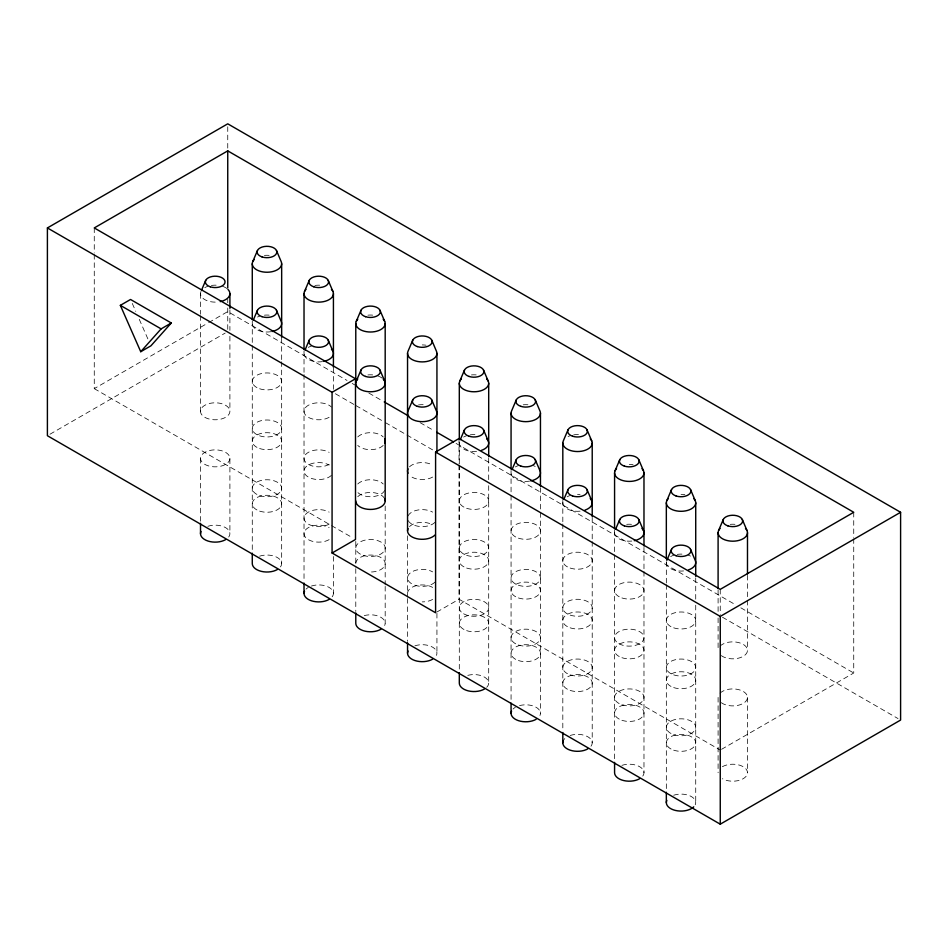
<?xml version="1.0" encoding="UTF-8"?>
<svg xmlns="http://www.w3.org/2000/svg" width="948" height="948" viewBox="0 0 948 948"><rect width="100%" height="100%" fill="white"/><g stroke="black" fill="none" stroke-linecap="round" stroke-linejoin="round"><path stroke-width="0.71" stroke-dasharray="4.74 3.56" d="M94.267 254.479L94.267 388.644L207.399 323.327M208.667 322.593L227.745 311.584L347.039 380.468M49.96 434.231L225.186 333.068M436.827 612.053L459.022 599.231L720.255 750.058M721.535 749.323L853.733 672.997L853.733 538.831M352.17 383.43L354.73 384.912M368.843 393.053L382.956 401.205M420.154 422.678L434.267 430.83M456.071 443.415L735.719 604.871M740.85 607.834L853.733 672.997M335.402 393.74L354.623 404.843M355.903 405.578L384.094 421.86M385.386 422.607L435.369 451.461M722.447 617.207L898.04 718.584M94.267 388.644L352.94 537.99M132.282 303.443L135.777 311.382M139.273 319.334L148.587 340.522M853.733 512.287L853.733 537.362M747.486 575.353L747.486 598.887M747.486 600.357L747.486 650.352M747.486 697.42L747.486 772.715M720.255 589.348L720.255 614.423M718.098 590.059L718.098 612.124M718.098 618.001L718.098 650.352M718.098 697.42L718.098 772.715M695.725 577.83L695.725 599.883M695.725 605.239L695.725 802.589M666.337 561.643L666.337 583.707M666.337 584.643L666.337 790.786M643.976 547.411L643.976 569.997M643.976 571.466L643.976 772.715M614.577 530.299L614.577 553.822M614.577 554.77L614.577 760.9M592.216 517.525L592.216 541.059M592.216 541.592L592.216 742.829M562.816 500.414L562.816 522.466M562.816 523.936L562.816 729.545M540.455 487.651L540.455 511.173M540.455 512.643L540.455 713.299M511.067 470.528L511.067 701.662M488.694 458.299L488.694 480.352M488.694 485.708L488.694 683.058M459.306 442.112L459.306 463.643M459.306 465.113L459.306 671.255M459.022 438.533L459.022 463.596M459.022 465.065L459.022 599.231M436.933 613.32L436.933 653.184M407.545 535.833L407.545 597.074M407.545 598.555L407.545 641.369M385.184 505.948L385.184 584.916M385.184 586.385L385.184 623.298M355.784 541.391L355.784 567.2M355.784 568.67L355.784 611.484M333.423 368.12L333.423 389.237M333.423 556.5L333.423 593.412M304.024 350.997L304.024 373.998M304.024 374.531L304.024 581.598M281.663 338.235L281.663 360.821M281.663 361.769L281.663 563.527M252.275 321.111L252.275 344.112M252.275 345.582L252.275 551.724M229.902 309.818L229.902 330.414M229.902 336.291L229.902 411.29A14.694 8.485 0 0 1 207.861 418.649A14.694 8.485 0 0 1 207.861 403.943A14.694 8.485 0 0 1 229.902 411.29M229.902 458.358A14.694 8.485 0 0 1 207.861 465.705A14.694 8.485 0 0 1 207.861 451.011A14.694 8.485 0 0 1 229.902 458.358L229.902 533.653M227.745 126.771L227.745 148.872M227.745 299.177L227.745 302.744M227.745 308.017L227.745 330.117M200.514 293.643L200.514 314.238M200.514 315.708L200.514 411.29M200.514 458.358L200.514 521.838M94.267 227.935L94.267 252.998M434.966 582.131A14.694 8.485 0 0 1 413.814 584.833A14.694 8.485 0 0 1 410.982 572.426A14.694 8.485 0 0 1 432.632 571.881M434.966 522.36A14.694 8.485 0 0 1 420.32 526.531A14.694 8.485 0 0 1 408.043 520.31M408.043 515.925A14.694 8.485 0 0 1 432.632 512.121M384.675 490.436A14.694 8.485 0 0 1 372.398 496.645A14.694 8.485 0 0 1 357.751 492.474M357.751 483.99A14.694 8.485 0 0 1 383.205 483.99M329.122 524.114A14.694 8.485 0 0 1 308.337 524.114A14.694 8.485 0 0 1 308.337 512.121A14.694 8.485 0 0 1 329.122 512.121M329.122 464.354A14.694 8.485 0 0 1 308.337 464.354A14.694 8.485 0 0 1 308.337 452.35A14.694 8.485 0 0 1 329.122 452.35M720.065 693.166A14.694 8.485 0 0 1 742.237 690.914A14.694 8.485 0 0 1 742.237 703.914A14.694 8.485 0 0 1 720.065 701.662M207.861 526.306A14.694 8.485 0 0 1 225.6 527.645A14.694 8.485 0 0 1 227.935 537.895M259.622 556.18A14.694 8.485 0 0 1 277.361 557.531A14.694 8.485 0 0 1 279.696 567.781M329.122 539.649A14.694 8.485 0 0 1 308.337 539.649A14.694 8.485 0 0 1 308.337 527.645A14.694 8.485 0 0 1 329.122 527.645M311.371 586.065A14.694 8.485 0 0 1 329.122 587.416A14.694 8.485 0 0 1 331.456 597.655M305.991 589.17A14.694 8.485 0 0 1 308.337 587.416M355.784 563.527A14.694 8.485 0 0 1 371.343 555.066A14.694 8.485 0 0 1 385.078 564.522A14.694 8.485 0 0 1 367.931 571.893M364.269 615.608A14.694 8.485 0 0 1 379.935 616.793A14.694 8.485 0 0 1 384.675 625.49M432.632 599.42A14.694 8.485 0 0 1 422.239 601.897M407.545 593.412A14.694 8.485 0 0 1 416.622 585.58A14.694 8.485 0 0 1 432.632 587.416M414.892 645.837A14.694 8.485 0 0 1 431.186 646.453A14.694 8.485 0 0 1 436.436 655.376M467.791 675.367A14.694 8.485 0 0 1 484.831 677.334A14.694 8.485 0 0 1 486.727 687.3M519.54 705.608A14.694 8.485 0 0 1 535.205 706.793A14.694 8.485 0 0 1 539.957 715.491M513.034 709.057A14.694 8.485 0 0 1 515.368 707.303M570.163 735.482A14.694 8.485 0 0 1 587.914 736.833A14.694 8.485 0 0 1 590.249 747.071M563.325 740.637A14.694 8.485 0 0 1 564.795 738.587M621.924 765.356A14.694 8.485 0 0 1 639.663 766.707A14.694 8.485 0 0 1 642.009 776.957M673.684 795.242A14.694 8.485 0 0 1 689.978 795.858A14.694 8.485 0 0 1 695.228 804.793M722.4 766.707A14.694 8.485 0 0 1 743.185 766.707A14.694 8.485 0 0 1 743.185 778.711A14.694 8.485 0 0 1 722.4 778.711M264.409 255.403A14.694 8.485 0 0 1 270.773 255.569M215.208 302.128A14.694 8.485 0 0 1 201.012 291.451M204.815 287.647A14.694 8.485 0 0 1 207.861 286.296M211.404 285.455A14.694 8.485 0 0 1 219.012 285.455M222.555 286.296A14.694 8.485 0 0 1 227.935 289.401M720.065 646.109A14.694 8.485 0 0 1 742.237 643.858A14.694 8.485 0 0 1 742.237 656.857A14.694 8.485 0 0 1 720.065 654.594M730.233 524.351A14.694 8.485 0 0 1 736.596 524.505M683.591 570.945A14.694 8.485 0 0 1 666.835 560.386M670.639 556.583A14.694 8.485 0 0 1 673.684 555.244M677.228 554.39A14.694 8.485 0 0 1 684.835 554.39M688.378 555.244A14.694 8.485 0 0 1 690.488 556.085M329.122 417.298A14.694 8.485 0 0 1 307.46 416.753A14.694 8.485 0 0 1 310.292 404.346A14.694 8.485 0 0 1 331.456 407.048M314.926 285.455A14.694 8.485 0 0 1 322.533 285.455M270.773 331.729A14.694 8.485 0 0 1 252.772 321.336M257.512 317.023A14.694 8.485 0 0 1 259.622 316.182M264.409 315.174A14.694 8.485 0 0 1 269.516 315.174M383.205 445.418A14.694 8.485 0 0 1 357.751 445.418M357.751 436.933A14.694 8.485 0 0 1 383.205 436.933M367.931 315.174A14.694 8.485 0 0 1 374.282 315.329M331.456 475.304A14.694 8.485 0 0 1 310.292 478.005A14.694 8.485 0 0 1 307.46 465.61A14.694 8.485 0 0 1 329.122 465.065M322.533 361.603A14.694 8.485 0 0 1 304.533 351.21M308.337 347.406A14.694 8.485 0 0 1 311.371 346.067M432.632 477.057A14.694 8.485 0 0 1 409.512 475.304M409.512 466.819A14.694 8.485 0 0 1 432.632 465.065M422.239 344.93A14.694 8.485 0 0 1 426.043 345.214M357.751 496.705A14.694 8.485 0 0 1 372.398 492.533A14.694 8.485 0 0 1 384.675 498.743M367.931 374.934A14.694 8.485 0 0 1 373.038 374.934M377.837 375.941A14.694 8.485 0 0 1 383.205 379.046M471.44 374.934A14.694 8.485 0 0 1 477.804 375.1M409.512 526.578A14.694 8.485 0 0 1 432.632 524.825M418.435 404.974A14.694 8.485 0 0 1 424.799 404.82M681.031 494.335A14.694 8.485 0 0 1 684.835 494.631M631.83 541.059A14.694 8.485 0 0 1 615.074 530.513M626.723 524.351A14.694 8.485 0 0 1 631.83 524.351M629.271 464.461A14.694 8.485 0 0 1 633.074 464.745M580.069 511.173A14.694 8.485 0 0 1 563.325 500.627M567.129 496.823A14.694 8.485 0 0 1 570.163 495.472M577.522 494.335A14.694 8.485 0 0 1 580.069 494.465M568.065 436.554A14.694 8.485 0 0 1 570.163 435.713M573.718 434.859A14.694 8.485 0 0 1 581.325 434.859M529.565 481.134A14.694 8.485 0 0 1 511.565 470.741M515.368 466.937A14.694 8.485 0 0 1 518.414 465.587M533.108 465.587A14.694 8.485 0 0 1 535.205 466.44M523.201 404.82A14.694 8.485 0 0 1 529.565 404.974M476.56 451.414A14.694 8.485 0 0 1 459.804 440.867M463.608 437.064A14.694 8.485 0 0 1 466.653 435.713M470.196 434.859A14.694 8.485 0 0 1 477.804 434.859M518.414 538.168A14.694 8.485 0 0 0 540.455 530.821A14.694 8.485 0 0 0 518.414 523.474A14.694 8.485 0 0 0 518.414 538.168M463.608 613.771A14.694 8.485 0 0 0 488.196 609.967A14.694 8.485 0 0 0 470.196 599.574A14.694 8.485 0 0 0 463.608 613.771M518.414 585.236A14.694 8.485 0 0 0 540.455 577.889A14.694 8.485 0 0 0 518.414 570.53A14.694 8.485 0 0 0 518.414 585.236M466.653 555.35A14.694 8.485 0 0 0 488.694 548.003A14.694 8.485 0 0 0 466.653 540.656A14.694 8.485 0 0 0 466.653 555.35M363.131 555.35A14.694 8.485 0 0 0 385.184 548.003A14.694 8.485 0 0 0 363.131 540.656A14.694 8.485 0 0 0 363.131 555.35M259.622 495.591A14.694 8.485 0 0 0 281.663 488.232A14.694 8.485 0 0 0 259.622 480.885A14.694 8.485 0 0 0 259.622 495.591M259.622 435.819A14.694 8.485 0 0 0 281.663 428.472A14.694 8.485 0 0 0 259.622 421.125A14.694 8.485 0 0 0 259.622 435.819M518.414 644.995A14.694 8.485 0 0 0 540.455 637.649A14.694 8.485 0 0 0 518.414 630.302A14.694 8.485 0 0 0 518.414 644.995M570.163 615.11A14.694 8.485 0 0 0 592.216 607.763A14.694 8.485 0 0 0 570.163 600.416A14.694 8.485 0 0 0 570.163 615.11M618.878 643.645A14.694 8.485 0 0 0 643.467 639.841A14.694 8.485 0 0 0 625.467 629.448A14.694 8.485 0 0 0 618.878 643.645M570.163 674.881A14.694 8.485 0 0 0 592.216 667.534A14.694 8.485 0 0 0 570.163 660.187A14.694 8.485 0 0 0 570.163 674.881M621.924 704.767A14.694 8.485 0 0 0 643.976 697.42A14.694 8.485 0 0 0 621.924 690.061A14.694 8.485 0 0 0 621.924 704.767M673.684 674.881A14.694 8.485 0 0 0 695.725 667.534A14.694 8.485 0 0 0 673.684 660.187A14.694 8.485 0 0 0 673.684 674.881M673.684 734.641A14.694 8.485 0 0 0 695.725 727.294A14.694 8.485 0 0 0 673.684 719.947A14.694 8.485 0 0 0 673.684 734.641M259.622 511.114A14.694 8.485 0 0 0 281.663 503.767A14.694 8.485 0 0 0 259.622 496.42A14.694 8.485 0 0 0 259.622 511.114M466.653 630.645A14.694 8.485 0 0 0 488.694 623.298A14.694 8.485 0 0 0 466.653 615.951A14.694 8.485 0 0 0 466.653 630.645M518.414 660.531A14.694 8.485 0 0 0 540.455 653.184A14.694 8.485 0 0 0 518.414 645.837A14.694 8.485 0 0 0 518.414 660.531M570.163 690.417A14.694 8.485 0 0 0 592.216 683.058A14.694 8.485 0 0 0 570.163 675.711A14.694 8.485 0 0 0 570.163 690.417M621.924 720.29A14.694 8.485 0 0 0 643.976 712.943A14.694 8.485 0 0 0 621.924 705.596A14.694 8.485 0 0 0 621.924 720.29M673.684 750.176A14.694 8.485 0 0 0 695.725 742.829A14.694 8.485 0 0 0 673.684 735.482A14.694 8.485 0 0 0 673.684 750.176M259.622 388.763A14.694 8.485 0 0 0 281.663 381.416A14.694 8.485 0 0 0 259.622 374.069A14.694 8.485 0 0 0 259.622 388.763M673.684 687.584A14.694 8.485 0 0 0 695.725 680.237A14.694 8.485 0 0 0 673.684 672.89A14.694 8.485 0 0 0 673.684 687.584M259.622 448.523A14.694 8.485 0 0 0 281.663 441.176A14.694 8.485 0 0 0 259.622 433.829A14.694 8.485 0 0 0 259.622 448.523M466.653 508.294A14.694 8.485 0 0 0 488.694 500.947A14.694 8.485 0 0 0 466.653 493.588A14.694 8.485 0 0 0 466.653 508.294M673.684 627.825A14.694 8.485 0 0 0 695.725 620.478A14.694 8.485 0 0 0 673.684 613.119A14.694 8.485 0 0 0 673.684 627.825M621.924 657.699A14.694 8.485 0 0 0 643.976 650.352A14.694 8.485 0 0 0 621.924 643.005A14.694 8.485 0 0 0 621.924 657.699M621.924 597.939A14.694 8.485 0 0 0 643.976 590.592A14.694 8.485 0 0 0 621.924 583.245A14.694 8.485 0 0 0 621.924 597.939M570.163 627.825A14.694 8.485 0 0 0 592.216 620.478A14.694 8.485 0 0 0 570.163 613.119A14.694 8.485 0 0 0 570.163 627.825M570.163 568.053A14.694 8.485 0 0 0 592.216 560.706A14.694 8.485 0 0 0 570.163 553.359A14.694 8.485 0 0 0 570.163 568.053M518.414 597.939A14.694 8.485 0 0 0 540.455 590.592A14.694 8.485 0 0 0 518.414 583.245A14.694 8.485 0 0 0 518.414 597.939M466.653 568.053A14.694 8.485 0 0 0 488.694 560.706A14.694 8.485 0 0 0 466.653 553.359A14.694 8.485 0 0 0 466.653 568.053"/><path stroke-width="1.42" d="M201.533 290.218L205.692 280.407M252.772 261.565L257.453 250.521M253.294 320.104L257.453 310.292M304.533 291.451L309.214 280.407M305.055 349.99L309.214 340.178M356.282 321.336L360.975 310.292M356.282 381.096L360.975 370.052M412.736 340.178L408.043 351.21A14.694 8.485 0 0 0 422.239 361.899A14.694 8.485 0 0 0 436.436 351.21L431.755 340.178M412.736 399.938L408.043 410.982A14.694 8.485 0 0 0 422.239 421.659A14.694 8.485 0 0 0 436.436 410.982L431.755 399.938M459.804 381.096L464.484 370.052M460.325 439.635L464.484 429.823M516.245 399.938L511.565 410.982A14.694 8.485 0 0 0 525.761 421.659A14.694 8.485 0 0 0 539.957 410.982L535.264 399.938M512.086 469.521L516.245 459.709M568.006 429.823L563.325 440.867A14.694 8.485 0 0 0 579.429 451.473A14.694 8.485 0 0 0 590.249 438.817M563.847 499.395L568.006 489.583M615.074 470.741L619.767 459.709M615.596 529.28L619.767 519.468M666.835 500.627L671.528 489.583M666.835 560.386L671.528 549.354M718.596 530.513L723.277 519.468M140.731 351.708L161.101 328.885L171.292 322.995L130.54 299.473L120.349 305.351L140.731 351.708L150.922 345.819L171.292 322.995M47.4 227.935L227.745 123.821L900.6 512.287L900.6 720.065L720.255 824.179L47.4 435.713L47.4 227.935L332.073 392.294L355.5 378.762L355.5 539.471L332.073 553.004L332.073 392.294M332.073 553.004L435.594 612.764L435.594 452.054L459.022 438.533L720.255 589.348L853.733 512.287L227.745 150.874L94.267 227.935L355.5 378.762M435.594 452.054L720.255 616.413L900.6 512.287M384.236 401.94L408.612 416.018M436.827 432.312L453.511 441.934M120.349 305.351L161.101 328.885M742.308 519.468L746.988 530.513M690.547 489.583L695.228 500.627M690.547 549.354L695.228 560.386A14.694 8.485 0 0 1 688.378 569.938M638.786 459.709L643.467 470.741M638.786 519.468L643.467 530.513M587.025 429.823L591.718 440.867M587.025 489.583L591.718 500.627M535.264 459.709L539.957 470.741A14.694 8.485 0 0 1 530.785 480.92M483.516 370.052L488.196 381.096M483.516 429.823L488.196 440.867M379.994 310.292L384.675 321.336M379.994 370.052L384.675 381.096M328.233 280.407L332.926 291.451M328.233 340.178L332.926 351.21M276.472 250.521L281.165 261.565A14.694 8.485 0 0 1 265.049 272.171A14.694 8.485 0 0 1 254.242 259.515M276.472 310.292L281.165 321.336A14.694 8.485 0 0 1 271.993 331.504M747.486 532.705L747.486 573.884M720.255 616.413L720.255 824.179M718.098 532.705L718.098 588.59M695.725 502.819L695.725 576.348M666.337 502.819L666.337 558.704M666.337 792.255L666.337 802.589M643.976 472.945L643.976 545.941M614.577 472.945L614.577 528.818M614.577 762.37L614.577 772.715A14.694 8.485 0 0 0 623.654 780.548A14.694 8.485 0 0 0 639.663 778.711M592.216 443.06L592.216 516.589M562.816 443.06L562.816 498.944M562.816 732.496L562.816 742.829M540.455 413.174L540.455 486.17M511.067 413.174L511.067 469.059M511.067 703.12L511.067 713.299M488.694 383.288L488.694 456.829M459.306 383.288L459.306 439.173M459.306 672.725L459.306 683.058A14.694 8.485 0 0 0 468.371 690.902A14.694 8.485 0 0 0 484.392 689.066M436.933 353.414L436.933 451.947M407.545 353.414L407.545 530.821M407.545 642.851L407.545 653.184M385.184 323.529L385.184 500.947M355.784 323.529L355.784 382.352M355.784 612.965L355.784 623.298A14.694 8.485 0 0 0 364.861 631.131A14.694 8.485 0 0 0 380.871 629.294M333.423 293.643L333.423 367.172M304.024 293.643L304.024 349.528M304.024 583.079L304.024 593.412M281.663 263.757L281.663 337.298M252.275 263.757L252.275 319.642M252.275 553.194L252.275 563.527A14.694 8.485 0 0 0 261.34 571.371A14.694 8.485 0 0 0 277.361 569.535M229.902 293.643L229.902 308.349M227.745 150.874L227.745 288.002M200.514 523.32L200.514 533.653M225.6 539.649A14.694 8.485 0 0 1 207.861 541A14.694 8.485 0 0 1 201.012 531.449M329.122 599.42A14.694 8.485 0 0 1 311.371 600.759A14.694 8.485 0 0 1 304.533 591.22M432.632 659.18A14.694 8.485 0 0 1 414.892 660.531A14.694 8.485 0 0 1 408.043 650.98M536.153 719.295A14.694 8.485 0 0 1 518.414 720.646A14.694 8.485 0 0 1 511.565 711.107M587.914 748.825A14.694 8.485 0 0 1 570.163 750.176A14.694 8.485 0 0 1 563.325 740.637M693.758 806.831A14.694 8.485 0 0 1 675.414 810.433A14.694 8.485 0 0 1 666.835 800.396M227.935 289.401A14.694 8.485 0 0 1 220.232 301.618M745.519 528.463A14.694 8.485 0 0 1 732.792 541.19A14.694 8.485 0 0 1 720.065 528.463M331.456 289.401A14.694 8.485 0 0 1 318.729 302.128A14.694 8.485 0 0 1 305.991 289.401M384.675 438.983A14.694 8.485 0 0 1 384.675 443.368M383.205 319.286A14.694 8.485 0 0 1 370.478 332.013A14.694 8.485 0 0 1 357.751 319.286M331.456 349.172A14.694 8.485 0 0 1 323.754 361.389M408.043 473.253A14.694 8.485 0 0 1 408.043 468.869M384.675 498.743A14.694 8.485 0 0 1 372.398 509.36A14.694 8.485 0 0 1 355.784 500.947M383.205 379.046A14.694 8.485 0 0 1 370.478 391.773A14.694 8.485 0 0 1 357.751 379.046M486.727 379.046A14.694 8.485 0 0 1 474 391.773A14.694 8.485 0 0 1 461.273 379.046M434.966 535.063A14.694 8.485 0 0 1 416.622 538.665A14.694 8.485 0 0 1 408.043 528.629M693.758 498.577A14.694 8.485 0 0 1 681.031 511.304A14.694 8.485 0 0 1 668.304 498.577M642.009 528.463A14.694 8.485 0 0 1 634.295 540.68M642.009 468.703A14.694 8.485 0 0 1 629.271 481.43A14.694 8.485 0 0 1 616.544 468.703M590.249 498.577A14.694 8.485 0 0 1 584.869 510.166M486.727 438.817A14.694 8.485 0 0 1 481.347 450.407M210.278 286.806A9.847 5.688 0 0 0 225.055 281.876A9.847 5.688 0 0 0 210.278 276.958A9.847 5.688 0 0 0 210.278 286.806M262.039 256.92A9.847 5.688 0 0 0 276.816 252.002A9.847 5.688 0 0 0 262.039 247.073A9.847 5.688 0 0 0 262.039 256.92M676.114 555.741A9.847 5.688 0 0 0 690.879 550.824A9.847 5.688 0 0 0 676.114 545.894A9.847 5.688 0 0 0 676.114 555.741M727.874 525.867A9.847 5.688 0 0 0 742.64 520.938A9.847 5.688 0 0 0 727.874 516.02A9.847 5.688 0 0 0 727.874 525.867M262.039 316.691A9.847 5.688 0 0 0 276.816 311.762A9.847 5.688 0 0 0 262.039 306.844A9.847 5.688 0 0 0 262.039 316.691M313.8 286.806A9.847 5.688 0 0 0 328.577 281.876A9.847 5.688 0 0 0 313.8 276.958A9.847 5.688 0 0 0 313.8 286.806M313.8 346.565A9.847 5.688 0 0 0 328.577 341.647A9.847 5.688 0 0 0 313.8 336.718A9.847 5.688 0 0 0 313.8 346.565M365.561 316.691A9.847 5.688 0 0 0 380.326 311.762A9.847 5.688 0 0 0 365.561 306.844A9.847 5.688 0 0 0 365.561 316.691M365.561 376.451A9.847 5.688 0 0 0 380.326 371.533A9.847 5.688 0 0 0 365.561 366.603A9.847 5.688 0 0 0 365.561 376.451M417.321 346.565A9.847 5.688 0 0 0 432.087 341.647A9.847 5.688 0 0 0 417.321 336.718A9.847 5.688 0 0 0 417.321 346.565M417.321 406.337A9.847 5.688 0 0 0 432.087 401.407A9.847 5.688 0 0 0 417.321 396.489A9.847 5.688 0 0 0 417.321 406.337M469.082 376.451A9.847 5.688 0 0 0 483.847 371.533A9.847 5.688 0 0 0 469.082 366.603A9.847 5.688 0 0 0 469.082 376.451M624.353 525.867A9.847 5.688 0 0 0 639.118 520.938A9.847 5.688 0 0 0 624.353 516.02A9.847 5.688 0 0 0 624.353 525.867M676.114 495.982A9.847 5.688 0 0 0 690.879 491.052A9.847 5.688 0 0 0 676.114 486.134A9.847 5.688 0 0 0 676.114 495.982M572.592 495.982A9.847 5.688 0 0 0 587.369 491.052A9.847 5.688 0 0 0 572.592 486.134A9.847 5.688 0 0 0 572.592 495.982M624.353 466.096A9.847 5.688 0 0 0 639.118 461.178A9.847 5.688 0 0 0 624.353 456.249A9.847 5.688 0 0 0 624.353 466.096M520.831 466.096A9.847 5.688 0 0 0 535.608 461.178A9.847 5.688 0 0 0 520.831 456.249A9.847 5.688 0 0 0 520.831 466.096M572.592 436.222A9.847 5.688 0 0 0 587.369 431.293A9.847 5.688 0 0 0 572.592 426.375A9.847 5.688 0 0 0 572.592 436.222M469.082 436.222A9.847 5.688 0 0 0 483.847 431.293A9.847 5.688 0 0 0 469.082 426.375A9.847 5.688 0 0 0 469.082 436.222M520.831 406.337A9.847 5.688 0 0 0 535.608 401.407A9.847 5.688 0 0 0 520.831 396.489A9.847 5.688 0 0 0 520.831 406.337"/></g></svg>
